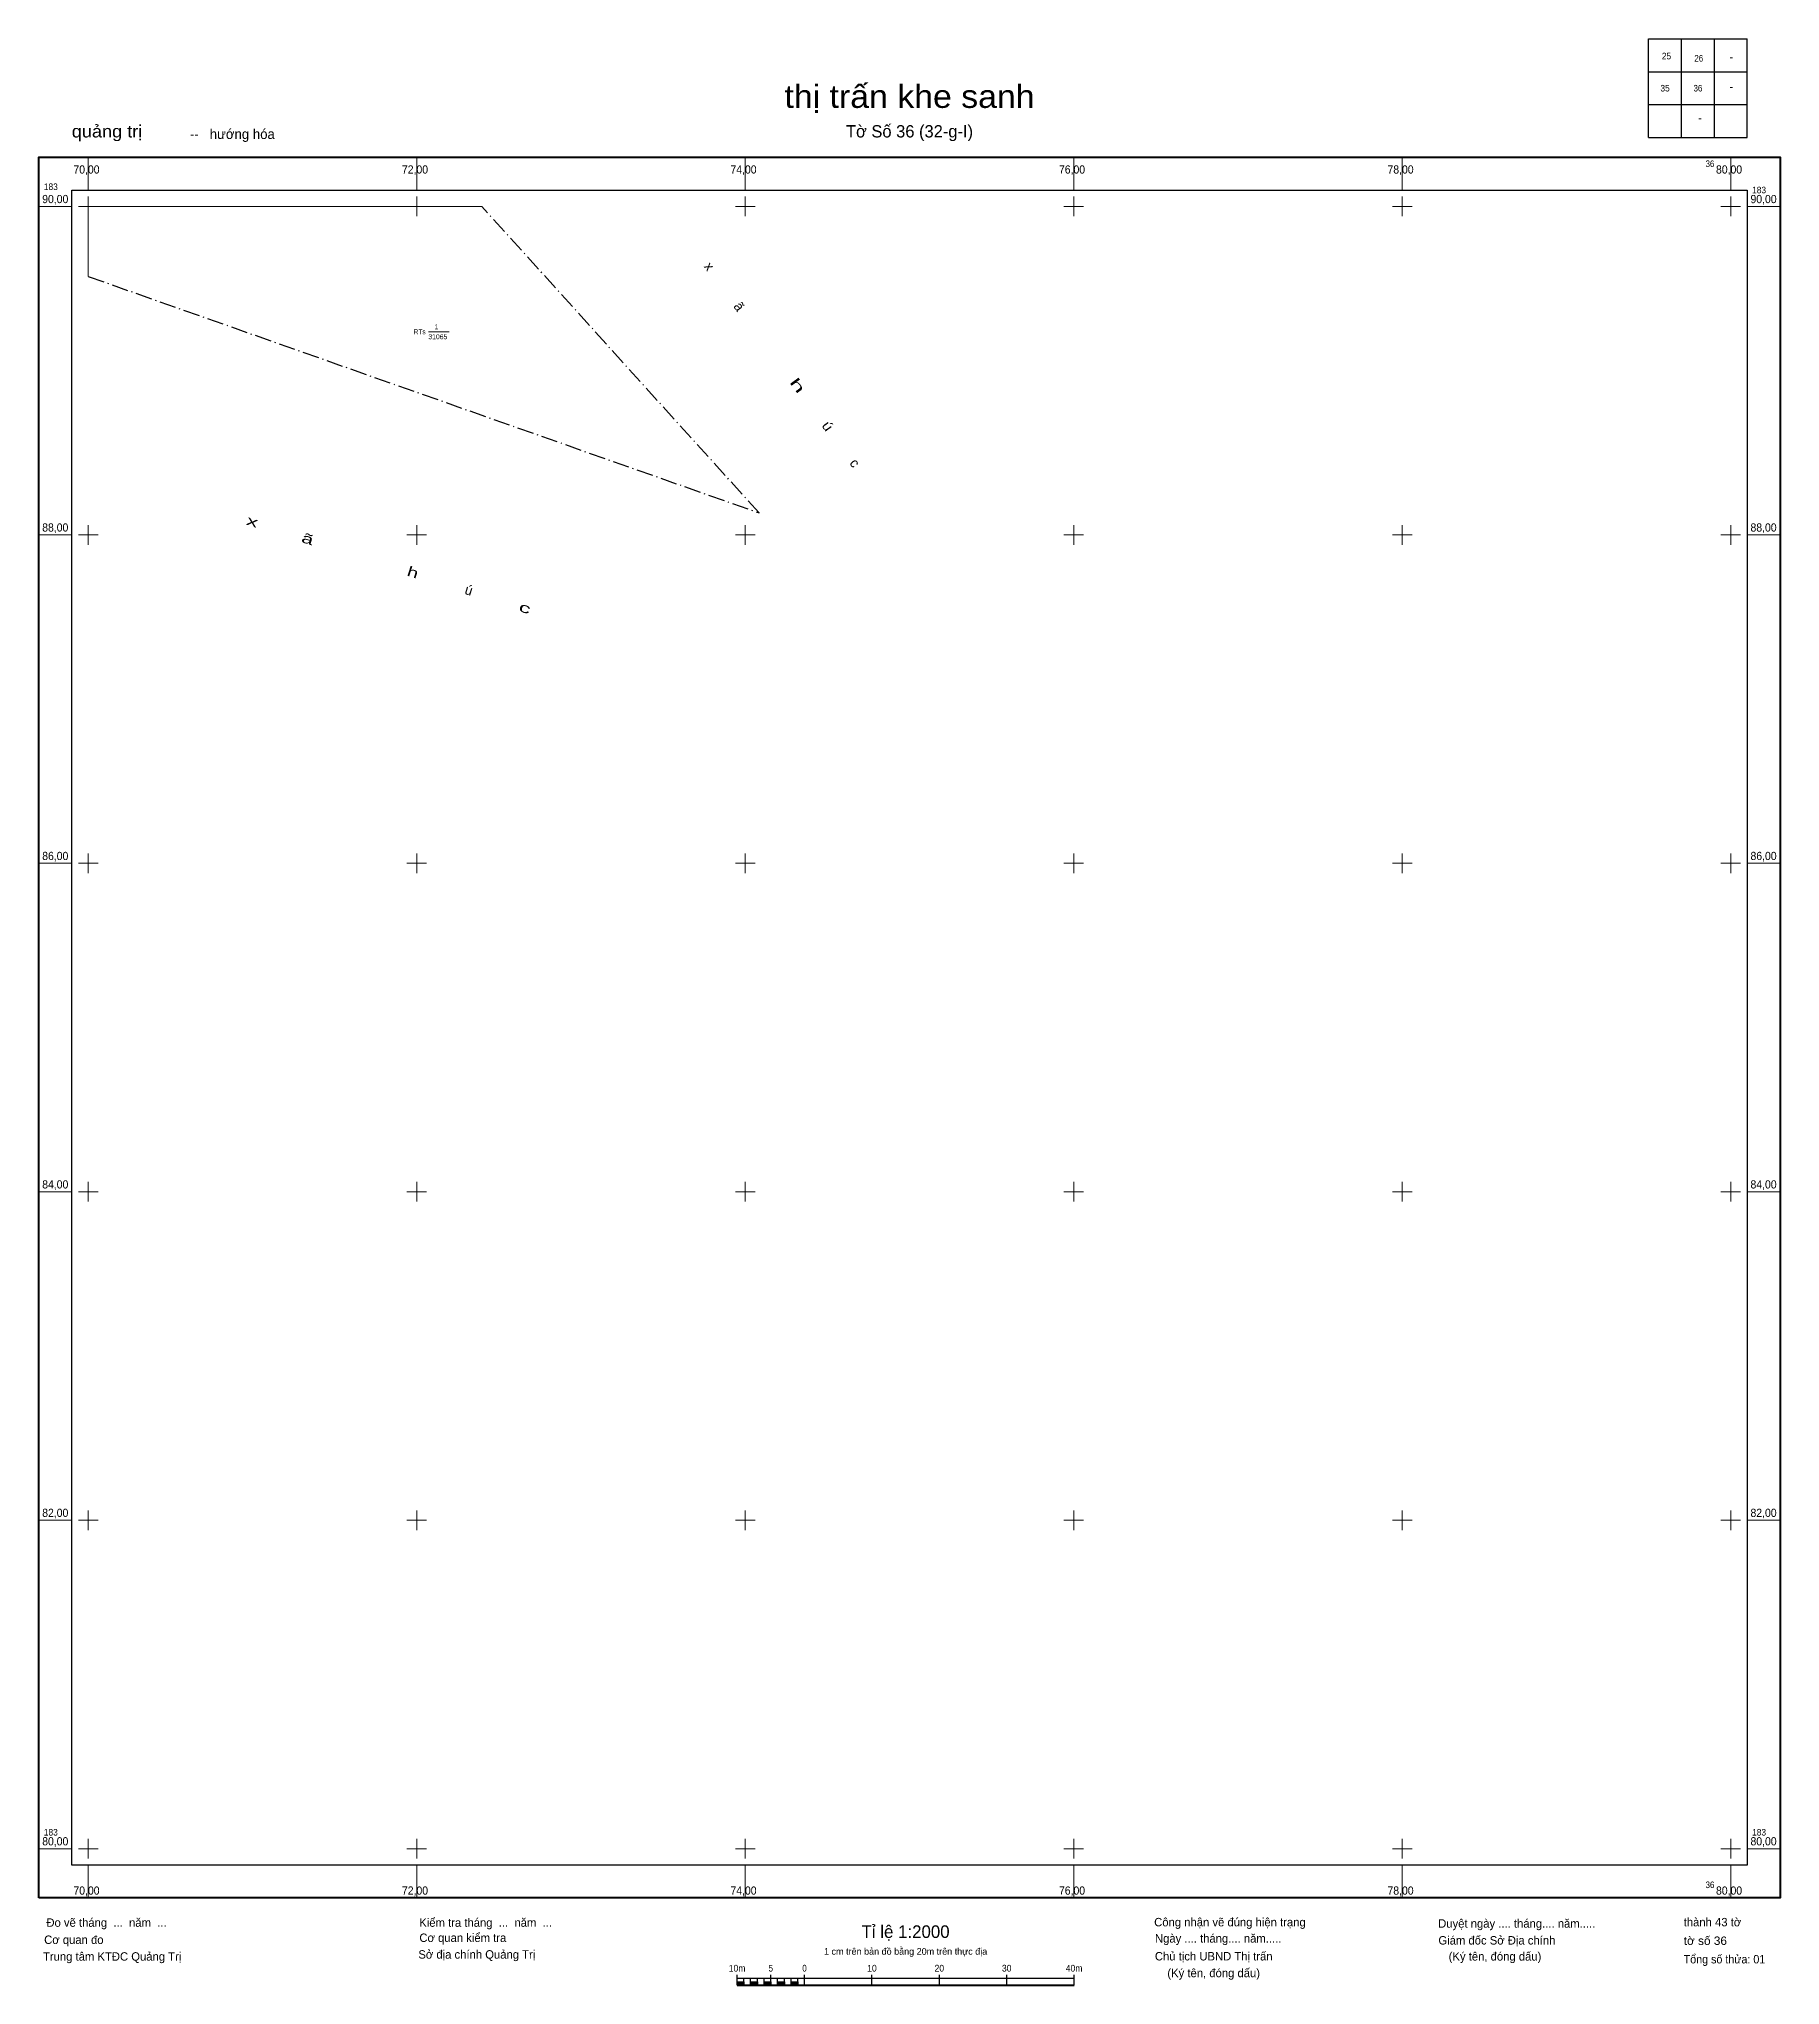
# Model space of a CAD drawing. Header units: metres. Extents: x 366970 to 368030, y 1837917 to 1839102.
import ezdxf
from ezdxf.enums import TextEntityAlignment as Align

# ---------------------------------------------------------------- set-up
doc = ezdxf.new("R2010")
doc.units = ezdxf.units.M
doc.header["$LTSCALE"] = 2
doc.linetypes.add('DOT_DASHED', pattern=[7.7, 5, -1.2, 0.3, -1.2])
for name, color, linetype, lineweight in [('10', 7, 'Continuous', 13), ('13', 7, 'Continuous', 13), ('62', 7, 'Continuous', 13)]:
    doc.layers.add(name, color=color, linetype=linetype, lineweight=lineweight)

msp = doc.modelspace()

# ---------------------------------------------------------------- hatches: boundary and pattern name
at = {"layer": '62'}
for points in [[(367395.09, 1837916.94), (367395.09, 1837918.99), (367399.2, 1837918.99), (367399.2, 1837916.94)], [(367403.27, 1837916.94), (367403.27, 1837918.99), (367407.38, 1837918.99), (367407.38, 1837916.94)], [(367411.48, 1837916.94), (367411.48, 1837918.99), (367415.59, 1837918.99), (367415.59, 1837916.94)], [(367419.7, 1837916.94), (367419.7, 1837918.99), (367423.8, 1837918.99), (367423.8, 1837916.94)], [(367427.91, 1837916.94), (367427.91, 1837918.99), (367432.02, 1837918.99), (367432.02, 1837916.94)]]:
    msp.add_hatch(color=256, dxfattribs=at).paths.add_polyline_path(points)

# ---------------------------------------------------------------- linework, layer by layer
at = {"layer": '10'}
msp.add_line((367239.59, 1839000), (367239.83, 1839000), dxfattribs=at)
at = {"layer": '10', "linetype": 'DOT_DASHED', "lineweight": 25}
msp.add_lwpolyline([(367000, 1838957.34), (367408.44, 1838813.41), (367239.59, 1839000)], dxfattribs=at)
at = {"layer": '10'}
msp.add_lwpolyline([(367000, 1838957.34), (367000, 1839000), (367239.59, 1839000)], dxfattribs=at)
at = {"layer": '13'}
msp.add_line((367207.1, 1838923.66), (367219.85, 1838923.66), dxfattribs=at)
at = {"layer": '62', "lineweight": 25}
for p, q in [((367950, 1839102), (368010, 1839102)), ((367950, 1839042), (367950, 1839102)), ((367970, 1839042), (367970, 1839102)), ((367990, 1839042), (367990, 1839102)), ((367950, 1839082), (368010, 1839082)), ((367950, 1839062), (368010, 1839062)), ((367395.09, 1837916.94), (367395.09, 1837923.1)), ((367415.59, 1837916.94), (367415.59, 1837923.1)), ((367436.09, 1837916.94), (367436.09, 1837923.1)), ((367477.16, 1837916.94), (367477.16, 1837923.1)), ((367518.19, 1837916.94), (367518.19, 1837923.1)), ((367559.22, 1837916.94), (367559.22, 1837923.1)), ((367600.26, 1837916.94), (367600.26, 1837923.1)), ((367395.09, 1837921.05), (367600.26, 1837921.05)), ((367395.09, 1837916.94), (367395.09, 1837921.05)), ((367399.2, 1837916.94), (367399.2, 1837921.05)), ((367403.27, 1837916.94), (367403.27, 1837921.05)), ((367407.38, 1837916.94), (367407.38, 1837921.05)), ((367411.48, 1837916.94), (367411.48, 1837921.05)), ((367415.59, 1837916.94), (367415.59, 1837921.05)), ((367419.7, 1837916.94), (367419.7, 1837921.05)), ((367423.8, 1837916.94), (367423.8, 1837921.05)), ((367427.91, 1837916.94), (367427.91, 1837921.05)), ((367432.02, 1837916.94), (367432.02, 1837921.05))]:
    msp.add_line(p, q, dxfattribs=at)
at = {"layer": '62'}
for p, q in [((367999.61, 1839090.44), (368001.11, 1839090.44)), ((367999.61, 1839072.42), (368001.11, 1839072.42)), ((367980.47, 1839053.31), (367981.97, 1839053.31)), ((367000, 1839010), (367000, 1839030)), ((367200, 1839010), (367200, 1839030)), ((367400, 1839010), (367400, 1839030)), ((367600, 1839010), (367600, 1839030)), ((367800, 1839010), (367800, 1839030)), ((368000, 1839010), (368000, 1839030)), ((366970, 1839000), (366990, 1839000)), ((366994, 1839000), (367006, 1839000)), ((367000, 1838994), (367000, 1839006)), ((367194, 1839000), (367206, 1839000)), ((367200, 1838994), (367200, 1839006)), ((367394, 1839000), (367406, 1839000)), ((367400, 1838994), (367400, 1839006)), ((367594, 1839000), (367606, 1839000)), ((367600, 1838994), (367600, 1839006)), ((367794, 1839000), (367806, 1839000)), ((367800, 1838994), (367800, 1839006)), ((367994, 1839000), (368006, 1839000)), ((368000, 1838994), (368000, 1839006)), ((368010, 1839000), (368030, 1839000)), ((366970, 1838800), (366990, 1838800)), ((366994, 1838800), (367006, 1838800)), ((367000, 1838794), (367000, 1838806)), ((367194, 1838800), (367206, 1838800)), ((367200, 1838794), (367200, 1838806)), ((367394, 1838800), (367406, 1838800)), ((367400, 1838794), (367400, 1838806)), ((367594, 1838800), (367606, 1838800)), ((367600, 1838794), (367600, 1838806)), ((367794, 1838800), (367806, 1838800)), ((367800, 1838794), (367800, 1838806)), ((367994, 1838800), (368006, 1838800)), ((368000, 1838794), (368000, 1838806)), ((368010, 1838800), (368030, 1838800)), ((366970, 1838600), (366990, 1838600)), ((366994, 1838600), (367006, 1838600)), ((367000, 1838594), (367000, 1838606)), ((367194, 1838600), (367206, 1838600)), ((367200, 1838594), (367200, 1838606)), ((367394, 1838600), (367406, 1838600)), ((367400, 1838594), (367400, 1838606)), ((367594, 1838600), (367606, 1838600)), ((367600, 1838594), (367600, 1838606)), ((367794, 1838600), (367806, 1838600)), ((367800, 1838594), (367800, 1838606)), ((367994, 1838600), (368006, 1838600)), ((368000, 1838594), (368000, 1838606)), ((368010, 1838600), (368030, 1838600)), ((366970, 1838400), (366990, 1838400)), ((366994, 1838400), (367006, 1838400)), ((367000, 1838394), (367000, 1838406)), ((367194, 1838400), (367206, 1838400)), ((367200, 1838394), (367200, 1838406)), ((367394, 1838400), (367406, 1838400)), ((367400, 1838394), (367400, 1838406)), ((367594, 1838400), (367606, 1838400)), ((367600, 1838394), (367600, 1838406)), ((367794, 1838400), (367806, 1838400)), ((367800, 1838394), (367800, 1838406)), ((367994, 1838400), (368006, 1838400)), ((368000, 1838394), (368000, 1838406)), ((368010, 1838400), (368030, 1838400)), ((367000, 1838194), (367000, 1838206)), ((367200, 1838194), (367200, 1838206)), ((367400, 1838194), (367400, 1838206)), ((367600, 1838194), (367600, 1838206)), ((367800, 1838194), (367800, 1838206)), ((368000, 1838194), (368000, 1838206)), ((366970, 1838200), (366990, 1838200)), ((366994, 1838200), (367006, 1838200)), ((367194, 1838200), (367206, 1838200)), ((367394, 1838200), (367406, 1838200)), ((367594, 1838200), (367606, 1838200)), ((367794, 1838200), (367806, 1838200)), ((367994, 1838200), (368006, 1838200)), ((368010, 1838200), (368030, 1838200)), ((367000, 1837994), (367000, 1838006)), ((367200, 1837994), (367200, 1838006)), ((367400, 1837994), (367400, 1838006)), ((367600, 1837994), (367600, 1838006)), ((367800, 1837994), (367800, 1838006)), ((368000, 1837994), (368000, 1838006)), ((366970, 1838000), (366990, 1838000)), ((366994, 1838000), (367006, 1838000)), ((367194, 1838000), (367206, 1838000)), ((367394, 1838000), (367406, 1838000)), ((367594, 1838000), (367606, 1838000)), ((367794, 1838000), (367806, 1838000)), ((367994, 1838000), (368006, 1838000)), ((368010, 1838000), (368030, 1838000)), ((367000, 1837970), (367000, 1837990)), ((367200, 1837970), (367200, 1837990)), ((367400, 1837970), (367400, 1837990)), ((367600, 1837970), (367600, 1837990)), ((367800, 1837970), (367800, 1837990)), ((368000, 1837970), (368000, 1837990))]:
    msp.add_line(p, q, dxfattribs=at)
at = {"layer": '62', "lineweight": 40}
msp.add_line((367395.09, 1837916.94), (367600.26, 1837916.94), dxfattribs=at)
at = {"layer": '62', "lineweight": 25}
msp.add_lwpolyline([(367950, 1839042), (368010, 1839042), (368010, 1839102)], dxfattribs=at)
at = {"layer": '62', "lineweight": 40}
msp.add_lwpolyline([(366970, 1837970), (366970, 1839030), (368030, 1839030), (368030, 1837970)], close=True, dxfattribs=at)
at = {"layer": '62', "lineweight": 25}
for points in [[(366990, 1837990), (366990, 1839010), (368010, 1839010), (368010, 1837990)], [(367395.09, 1837916.94), (367395.09, 1837918.99), (367399.2, 1837918.99), (367399.2, 1837916.94)], [(367403.27, 1837916.94), (367403.27, 1837918.99), (367407.38, 1837918.99), (367407.38, 1837916.94)], [(367411.48, 1837916.94), (367411.48, 1837918.99), (367415.59, 1837918.99), (367415.59, 1837916.94)], [(367419.7, 1837916.94), (367419.7, 1837918.99), (367423.8, 1837918.99), (367423.8, 1837916.94)], [(367427.91, 1837916.94), (367427.91, 1837918.99), (367432.02, 1837918.99), (367432.02, 1837916.94)]]:
    msp.add_lwpolyline(points, close=True, dxfattribs=at)

# ---------------------------------------------------------------- texts
at = {"layer": '13'}
for s, width, p in [('RTs', 0.8, (367198.1, 1838922.16)), ('1', 0.85, (367210.85, 1838925.16))]:
    msp.add_text(s, height=3, dxfattribs=dict(at, width=width)).set_placement(p)
msp.add_text('31065', height=3, dxfattribs=at).set_placement((367207.1, 1838919.16))
at = {"layer": '62'}
for s, height, width, p in [('25', 4, 0.95, (367960.85, 1839089.56)), ('26', 4, 0.9, (367980.495, 1839088.21)), ('thị trấn khe sanh', 14, 1.1, (367500.005, 1839060)), ('35', 4, 0.95, (367960, 1839070)), ('36', 4, 0.9, (367980.005, 1839070)), ('10m', 4.103, 0.95, (367395.055, 1837925.16)), ('5', 4.103, 0.9, (367415.545, 1837925.16)), ('0', 4.103, 0.9, (367436.085, 1837925.16)), ('10', 4.103, 0.95, (367477.135, 1837925.16)), ('20', 4.103, 0.95, (367518.175, 1837925.16)), ('30', 4.103, 0.95, (367559.165, 1837925.16)), ('40m', 4.103, 0.95, (367600.215, 1837925.16))]:
    msp.add_text(s, height=height, dxfattribs=dict(at, width=width)).set_placement(p, align=Align.CENTER)
for s, height, width, p in [('quảng trị ', 7.5, 1.1, (366990, 1839042)), ('70,00', 5, 0.95, (366991, 1839020)), ('72,00', 5, 0.95, (367191, 1839020)), ('74,00', 5, 0.95, (367391, 1839020)), ('76,00', 5, 0.95, (367591, 1839020)), ('78,00', 5, 0.95, (367791, 1839020)), ('80,00', 5, 0.95, (367991, 1839020)), ('183', 4, 0.95, (366973, 1839010)), ('183', 4, 0.95, (368013, 1839008)), ('90,00', 5, 0.95, (366972, 1839002)), ('90,00', 5, 0.95, (368012, 1839002)), ('88,00', 5, 0.95, (366972, 1838802)), ('88,00', 5, 0.95, (368012, 1838802)), ('86,00', 5, 0.95, (366972, 1838602)), ('86,00', 5, 0.95, (368012, 1838602)), ('84,00', 5, 0.95, (366972, 1838402)), ('84,00', 5, 0.95, (368012, 1838402)), ('82,00', 5, 0.95, (366972, 1838202)), ('82,00', 5, 0.95, (368012, 1838202)), ('80,00', 5, 0.95, (366972, 1838002)), ('183', 4, 0.95, (366973, 1838008)), ('80,00', 5, 0.95, (368012, 1838002)), ('183', 4, 0.95, (368013, 1838008)), ('70,00', 5, 0.95, (366991, 1837972)), ('72,00', 5, 0.95, (367191, 1837972)), ('74,00', 5, 0.95, (367391, 1837972)), ('76,00', 5, 0.95, (367591, 1837972)), ('78,00', 5, 0.95, (367791, 1837972)), ('80,00', 5, 0.95, (367991, 1837972)), ('tờ số 36', 5.13, 1.05, (367971.33, 1837941.38)), ('Tổng số thửa: 01', 5.13, 0.95, (367971.33, 1837930.13))]:
    msp.add_text(s, height=height, dxfattribs=dict(at, width=width)).set_placement(p)
for s, height, p in [('   --   hướng hóa', 6, (367055.26, 1839041.08)), ('Đo vẽ tháng  ...  năm  ...', 5.128, (366974.55, 1837952.44)), ('Kiểm tra tháng  ...  năm  ...', 5.128, (367201.55, 1837952.44)), ('Công nhận vẽ đúng hiện trạng', 5.128, (367648.95, 1837952.7)), ('Duyệt ngày .... tháng.... năm.....', 5.128, (367821.85, 1837951.89)), ('thành 43 tờ', 5.129, (367971.33, 1837952.7)), ('Cơ quan đo', 5.128, (366973.18, 1837941.99)), ('Cơ quan kiểm tra', 5.128, (367201.62, 1837943.19)), ('Ngày .... tháng.... năm.....', 5.128, (367649.43, 1837942.82)), ('Giám đốc Sở Địa chính', 5.128, (367822, 1837941.62)), ('Trung tâm KTĐC Quảng Trị', 5.128, (366972.48, 1837931.8)), ('Sở địa chính Quảng Trị', 5.128, (367200.99, 1837933.04)), ('Chủ tịch UBND Thị trấn', 5.128, (367649.39, 1837931.94)), ('(Ký tên, đóng dấu) ', 5.128, (367828.25, 1837931.85)), ('(Ký tên, đóng dấu) ', 5.128, (367656.98, 1837921.73))]:
    msp.add_text(s, height=height, dxfattribs=at).set_placement(p)
for s, height, p in [('Tờ Số 36 (32-g-I)', 7.5, (367500, 1839042)), ('Tỉ lệ 1:2000', 7.67, (367497.615, 1837945.65)), ('1 cm trên bản đồ bằng 20m trên thực địa', 4.1, (367497.655, 1837935.4))]:
    msp.add_text(s, height=height, dxfattribs=at).set_placement(p, align=Align.CENTER)
at = {"layer": '62', "width": 0.9}
for p in [(367990, 1839024), (367990, 1837976)]:
    msp.add_text('36', height=4, dxfattribs=at).set_placement(p, align=Align.RIGHT)
at = {"layer": '62'}
for s, rotation, p in [('x', 306.498, (367375.713, 1838961.788)), ('ã', 306.498, (367393.859, 1838937.281)), ('c', 306.498, (367464.353, 1838842.008)), ('ú', 342.386, (367230.857, 1838763.523))]:
    msp.add_text(s, height=6, rotation=rotation, dxfattribs=at).set_placement(p, align=Align.CENTER)
for s, rotation, width, p in [('h', 306.498, 2.1, (367429.439, 1838889.174)), ('ú', 306.498, 1.15, (367447.732, 1838864.469)), ('x', 342.386, 1.75, (367099.082, 1838805.366)), ('ã', 342.386, 1.6, (367132.712, 1838794.677)), ('h', 342.386, 1.5, (367196.792, 1838774.341)), ('c', 342.386, 1.75, (367264.972, 1838752.687))]:
    msp.add_text(s, height=6, rotation=rotation, dxfattribs=dict(at, width=width)).set_placement(p, align=Align.CENTER)

doc.saveas('drawing.dxf')
